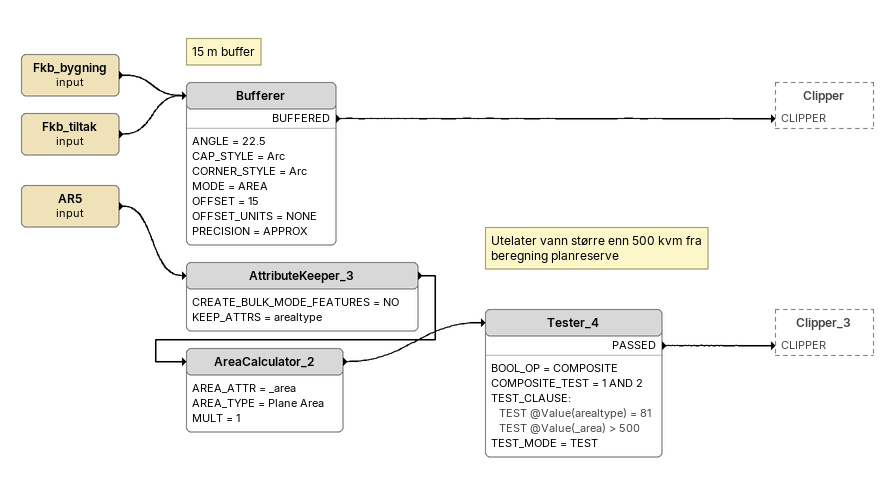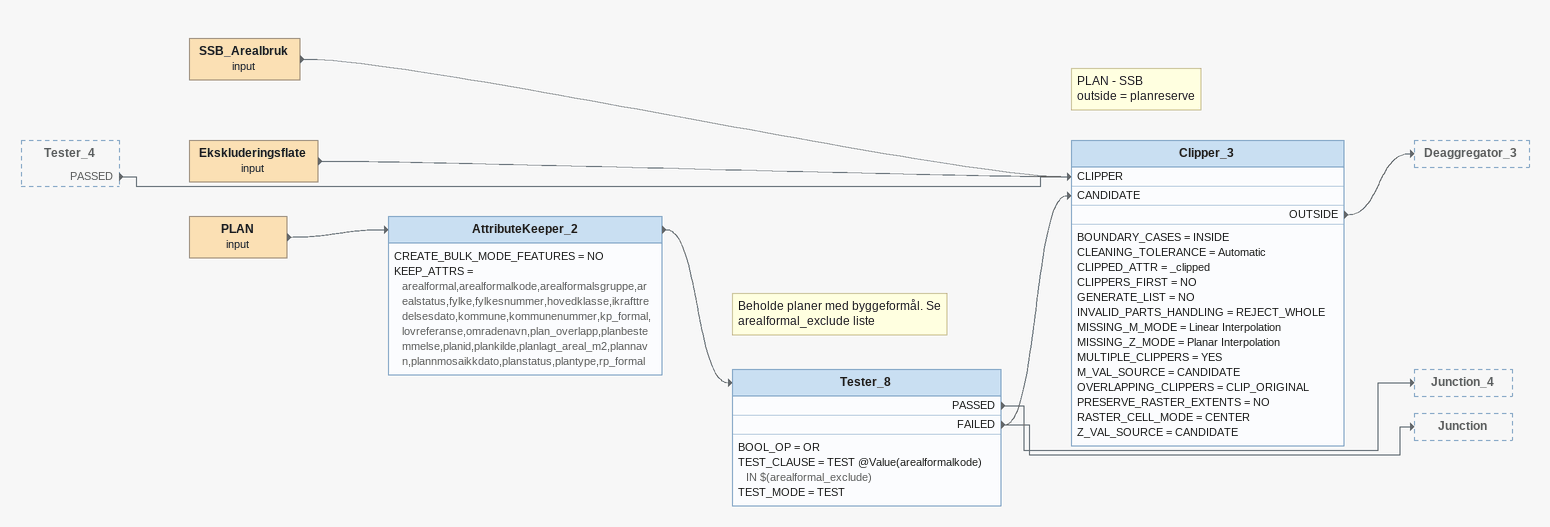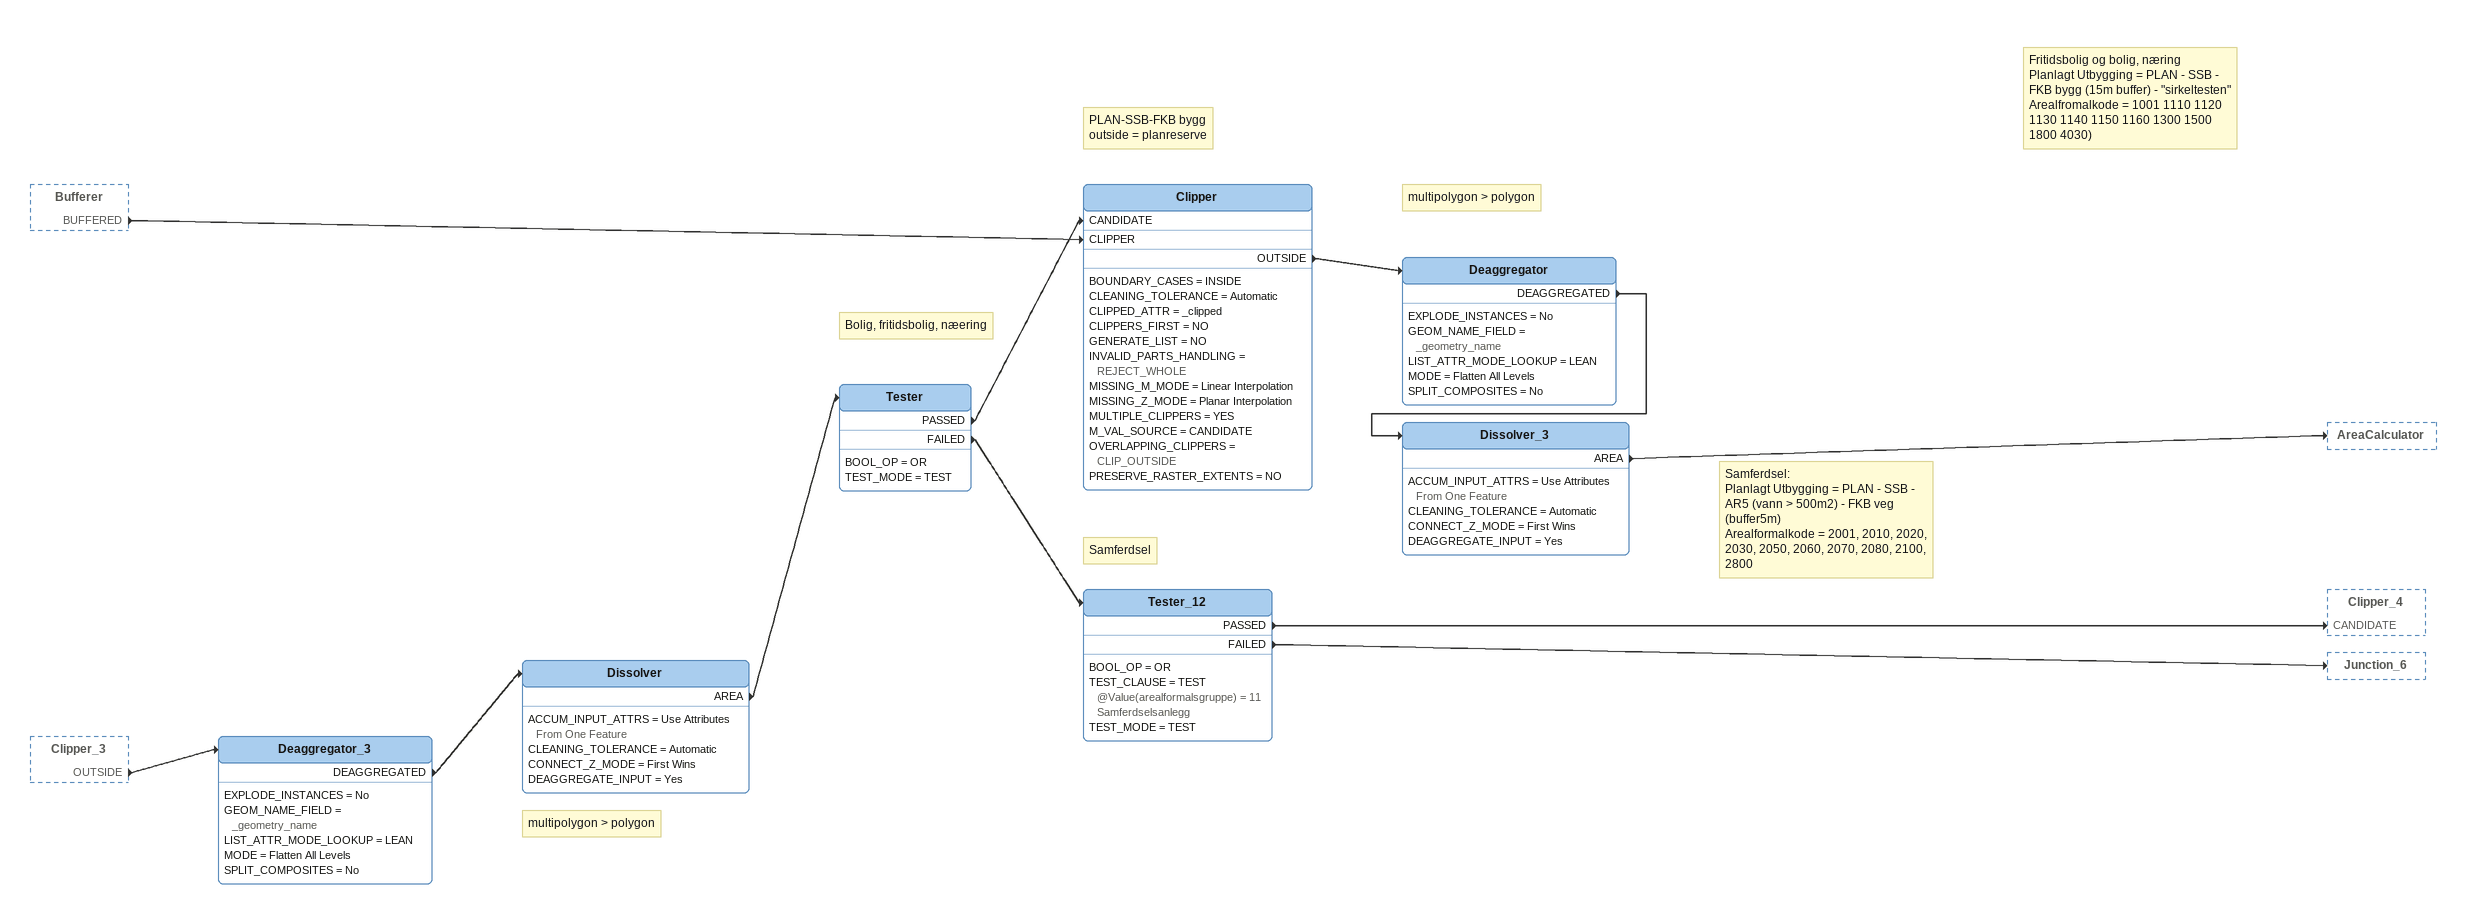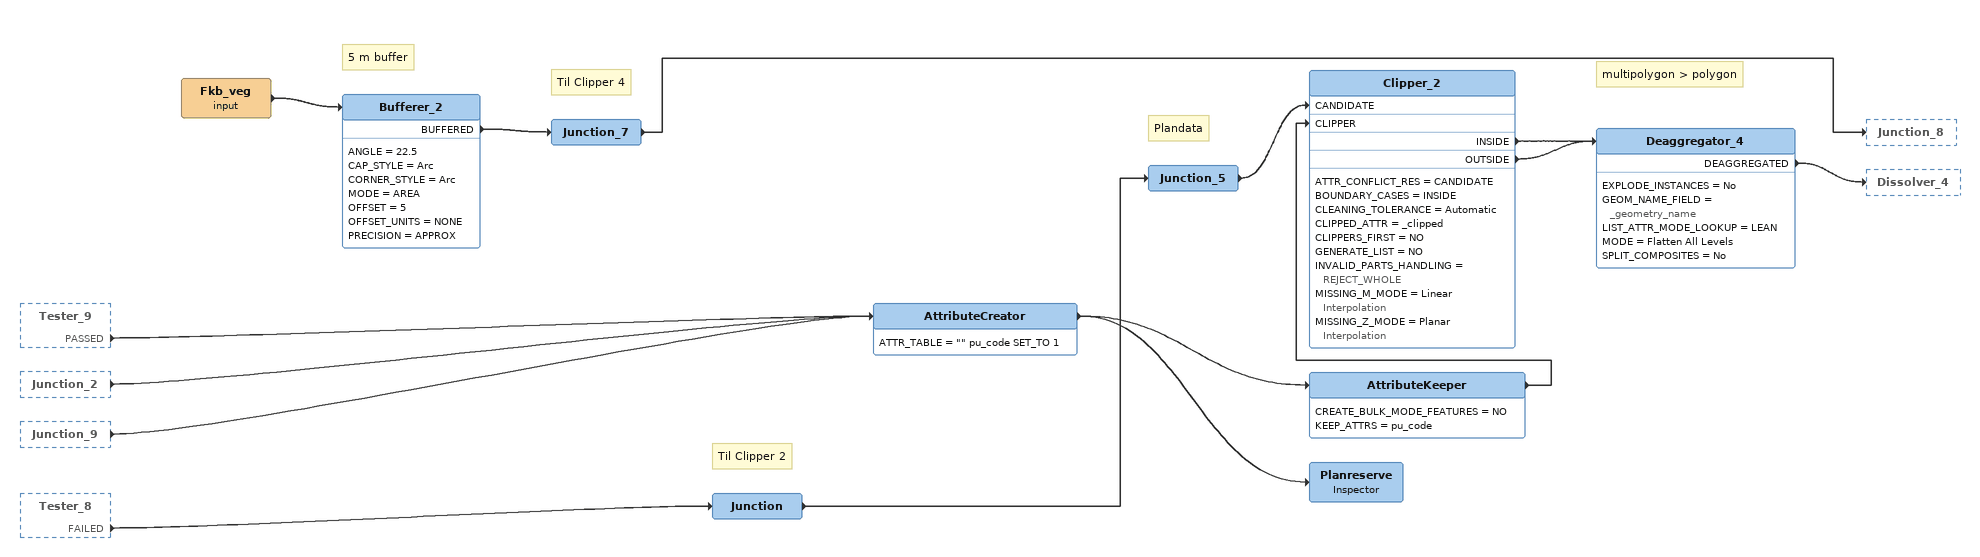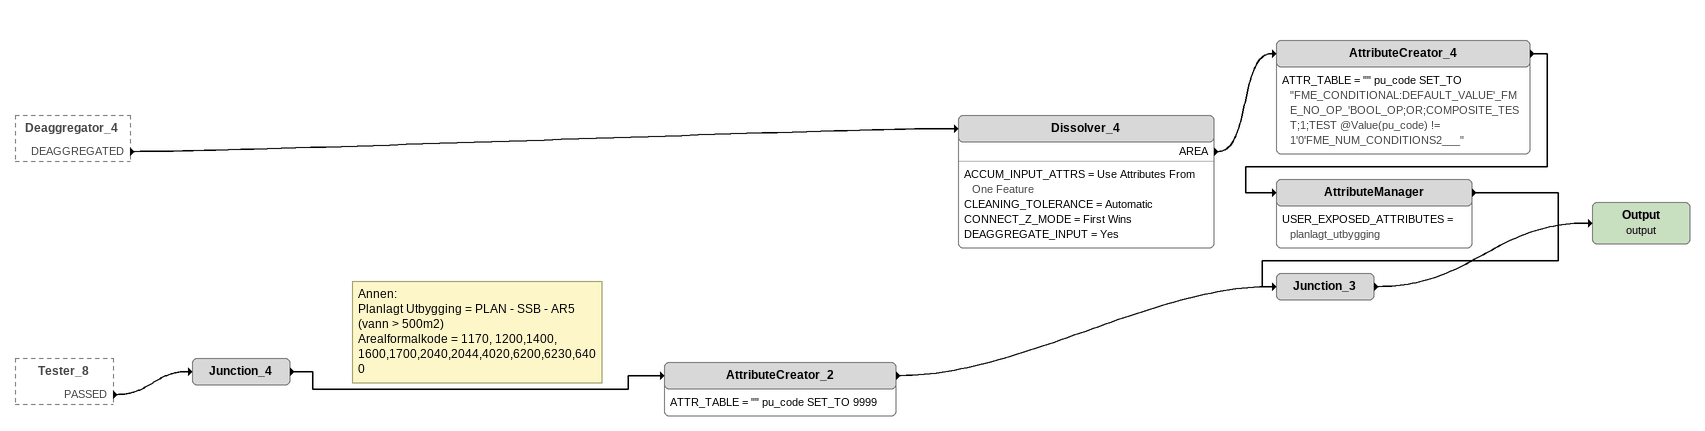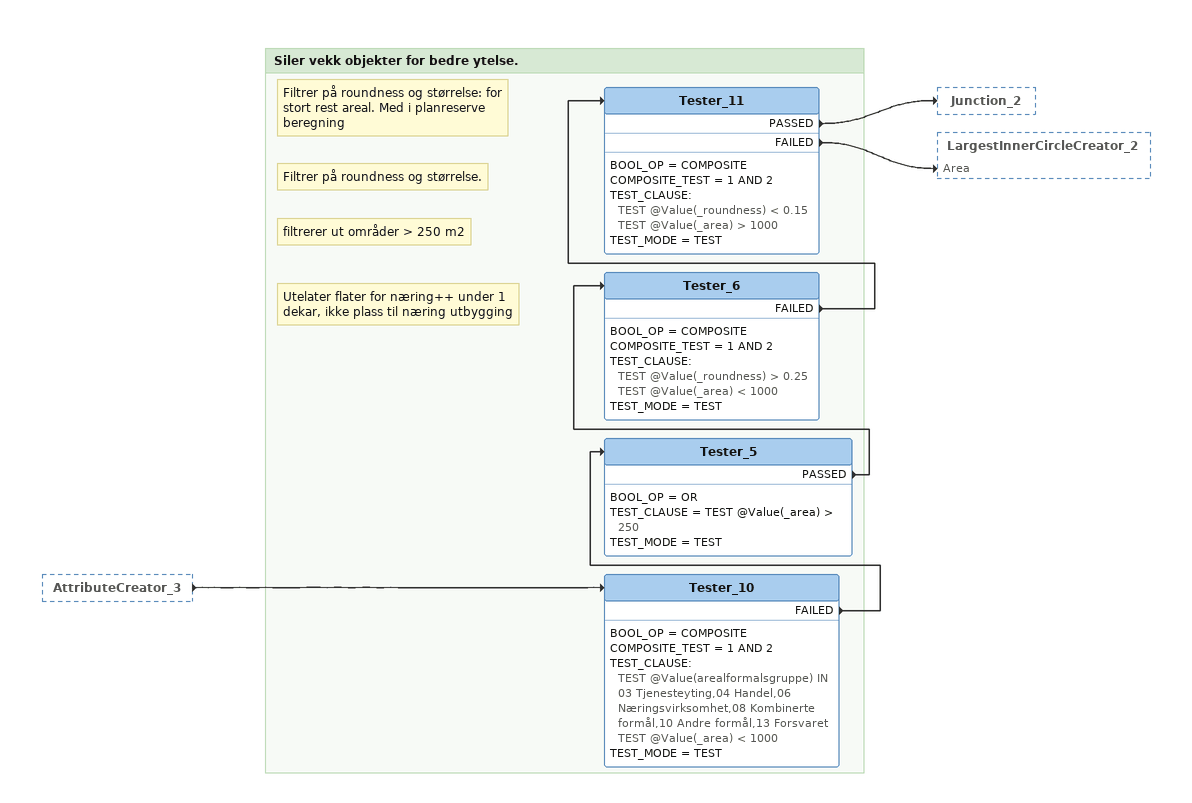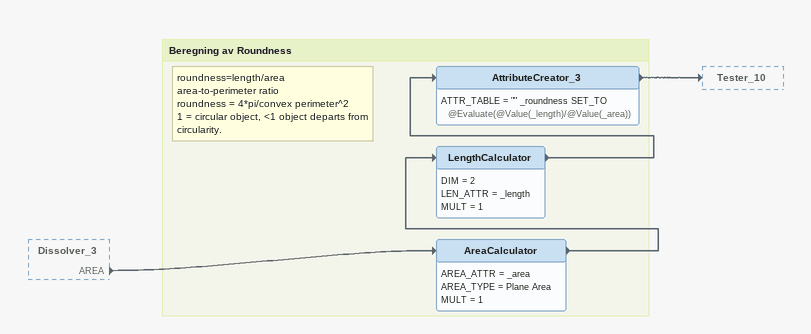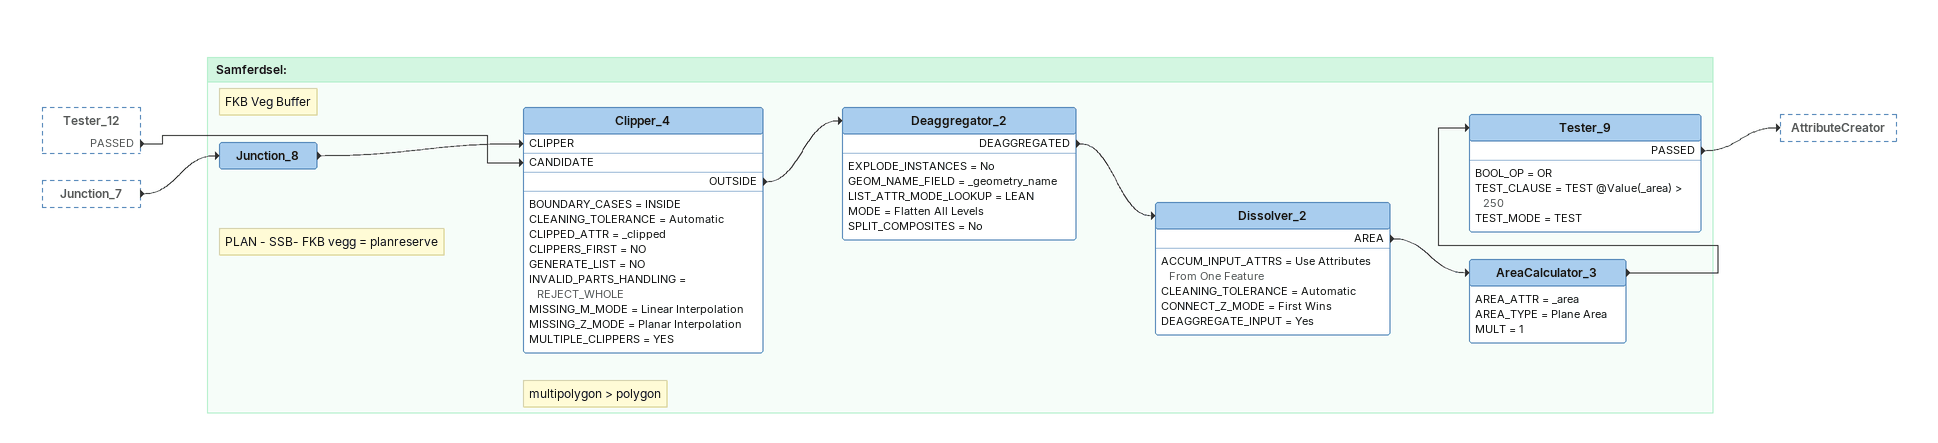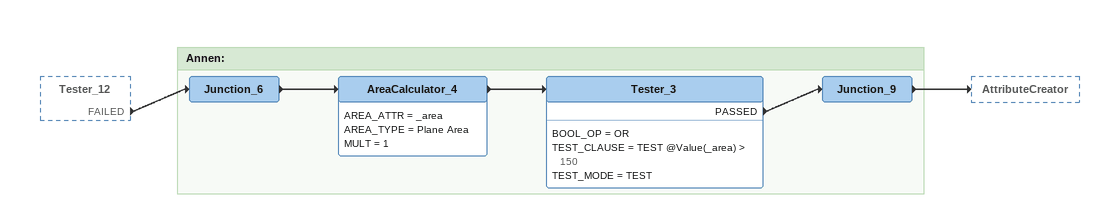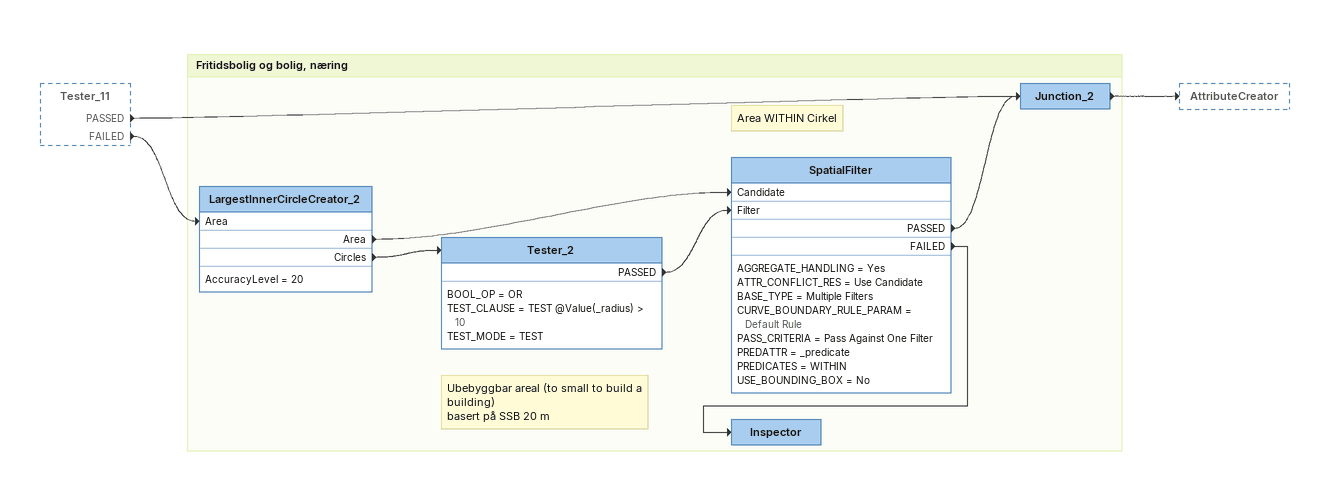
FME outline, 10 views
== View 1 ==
Fkb_bygning (input)
    -> Bufferer
Fkb_tiltak (input)
    -> Bufferer
Note: 15 m buffer
Bufferer
    ANGLE = 22.5
    CAP_STYLE = Arc
    CORNER_STYLE = Arc
    MODE = AREA
    OFFSET = 15
    OFFSET_UNITS = NONE
    PRECISION = APPROX
    BUFFERED -> Clipper [CLIPPER]
AR5 (input)
    -> AttributeKeeper_3
AttributeKeeper_3
    CREATE_BULK_MODE_FEATURES = NO
    KEEP_ATTRS = arealtype
    -> AreaCalculator_2
AreaCalculator_2
    AREA_ATTR = _area
    AREA_TYPE = Plane Area
    MULT = 1
    -> Tester_4
Note: Utelater vann større enn 500 kvm fra beregning planreserve
Tester_4
    BOOL_OP = COMPOSITE
    COMPOSITE_TEST = 1 AND 2
    TEST_CLAUSE:
      TEST @Value(arealtype) = 81
      TEST @Value(_area) > 500
    TEST_MODE = TEST
    PASSED -> Clipper_3 [CLIPPER]

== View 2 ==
Tester_4 [outside]
    PASSED -> Clipper_3 [CLIPPER]
SSB_Arealbruk (input)
    -> Clipper_3 [CLIPPER]
Ekskluderingsflate (input)
    -> Clipper_3 [CLIPPER]
PLAN (input)
    -> AttributeKeeper_2
AttributeKeeper_2
    CREATE_BULK_MODE_FEATURES = NO
    KEEP_ATTRS = arealformal,arealformalkode,arealformalsgruppe,arealstatus,fylke,fylkesnummer,hovedklasse,ikrafttredelsesdato,kommune,kommunenummer,kp_formal,lovreferanse,omradenavn,plan_overlapp,planbestemmelse,planid,plankilde,planlagt_areal_m2,plannavn,plannmosaikkdato,planstatus,plantype,rp_formal
    -> Tester_8
Note: Beholde planer med byggeformål. Se arealformal_exclude liste
Tester_8
    BOOL_OP = OR
    TEST_CLAUSE = TEST @Value(arealformalkode) IN $(arealformal_exclude)
    TEST_MODE = TEST
    PASSED -> Junction_4
    FAILED -> Clipper_3 [CANDIDATE]
    FAILED -> Junction
Note: PLAN - SSB / outside = planreserve
Clipper_3
    BOUNDARY_CASES = INSIDE
    CLEANING_TOLERANCE = Automatic
    CLIPPED_ATTR = _clipped
    CLIPPERS_FIRST = NO
    GENERATE_LIST = NO
    INVALID_PARTS_HANDLING = REJECT_WHOLE
    MISSING_M_MODE = Linear Interpolation
    MISSING_Z_MODE = Planar Interpolation
    MULTIPLE_CLIPPERS = YES
    M_VAL_SOURCE = CANDIDATE
    OVERLAPPING_CLIPPERS = CLIP_ORIGINAL
    PRESERVE_RASTER_EXTENTS = NO
    RASTER_CELL_MODE = CENTER
    Z_VAL_SOURCE = CANDIDATE
    OUTSIDE -> Deaggregator_3

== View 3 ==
Bufferer [outside]
    BUFFERED -> Clipper [CLIPPER]
Clipper_3 [outside]
    OUTSIDE -> Deaggregator_3
Note: multipolygon > polygon
Deaggregator_3
    EXPLODE_INSTANCES = No
    GEOM_NAME_FIELD = _geometry_name
    LIST_ATTR_MODE_LOOKUP = LEAN
    MODE = Flatten All Levels
    SPLIT_COMPOSITES = No
    DEAGGREGATED -> Dissolver
Dissolver
    ACCUM_INPUT_ATTRS = Use Attributes From One Feature
    CLEANING_TOLERANCE = Automatic
    CONNECT_Z_MODE = First Wins
    DEAGGREGATE_INPUT = Yes
    AREA -> Tester
Note: Bolig, fritidsbolig, næering
Tester
    BOOL_OP = OR
    TEST_MODE = TEST
    PASSED -> Clipper [CANDIDATE]
    FAILED -> Tester_12
Note: PLAN-SSB-FKB bygg / outside = planreserve
Clipper
    BOUNDARY_CASES = INSIDE
    CLEANING_TOLERANCE = Automatic
    CLIPPED_ATTR = _clipped
    CLIPPERS_FIRST = NO
    GENERATE_LIST = NO
    INVALID_PARTS_HANDLING = REJECT_WHOLE
    MISSING_M_MODE = Linear Interpolation
    MISSING_Z_MODE = Planar Interpolation
    MULTIPLE_CLIPPERS = YES
    M_VAL_SOURCE = CANDIDATE
    OVERLAPPING_CLIPPERS = CLIP_OUTSIDE
    PRESERVE_RASTER_EXTENTS = NO
    OUTSIDE -> Deaggregator
Note: multipolygon > polygon
Note: Fritidsbolig og bolig, næring / Planlagt Utbygging = PLAN - SSB - FKB bygg (15m buffer) - "sirkeltesten" / Arealfromalkode = 1001 1110 1120 1130 1140 1150 1160 1300 1500 1800 4030)
Deaggregator
    EXPLODE_INSTANCES = No
    GEOM_NAME_FIELD = _geometry_name
    LIST_ATTR_MODE_LOOKUP = LEAN
    MODE = Flatten All Levels
    SPLIT_COMPOSITES = No
    DEAGGREGATED -> Dissolver_3
Note: Samferdsel: / Planlagt Utbygging = PLAN - SSB - AR5 (vann > 500m2) - FKB veg (buffer5m) / Arealformalkode = 2001, 2010, 2020, 2030, 2050, 2060, 2070, 2080, 2100, 2800
Dissolver_3
    ACCUM_INPUT_ATTRS = Use Attributes From One Feature
    CLEANING_TOLERANCE = Automatic
    CONNECT_Z_MODE = First Wins
    DEAGGREGATE_INPUT = Yes
    AREA -> AreaCalculator
Note: Samferdsel
Tester_12
    BOOL_OP = OR
    TEST_CLAUSE = TEST @Value(arealformalsgruppe) = 11 Samferdselsanlegg
    TEST_MODE = TEST
    PASSED -> Clipper_4 [CANDIDATE]
    FAILED -> Junction_6

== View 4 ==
Tester_9 [outside]
    PASSED -> AttributeCreator
Junction_2 [outside]
    -> AttributeCreator
Junction_9 [outside]
    -> AttributeCreator
Tester_8 [outside]
    FAILED -> Junction
Fkb_veg (input)
    -> Bufferer_2
Note: 5 m buffer
Bufferer_2
    ANGLE = 22.5
    CAP_STYLE = Arc
    CORNER_STYLE = Arc
    MODE = AREA
    OFFSET = 5
    OFFSET_UNITS = NONE
    PRECISION = APPROX
    BUFFERED -> Junction_7
Note: Til Clipper 4
Junction_7
    -> Junction_8
AttributeCreator
    ATTR_TABLE = "" pu_code SET_TO 1
    -> Planreserve
    -> AttributeKeeper
AttributeKeeper
    CREATE_BULK_MODE_FEATURES = NO
    KEEP_ATTRS = pu_code
    -> Clipper_2 [CLIPPER]
Planreserve: Inspector
Note: Til Clipper 2
Junction
    -> Junction_5
Note: Plandata
Junction_5
    -> Clipper_2 [CANDIDATE]
Clipper_2
    ATTR_CONFLICT_RES = CANDIDATE
    BOUNDARY_CASES = INSIDE
    CLEANING_TOLERANCE = Automatic
    CLIPPED_ATTR = _clipped
    CLIPPERS_FIRST = NO
    GENERATE_LIST = NO
    INVALID_PARTS_HANDLING = REJECT_WHOLE
    MISSING_M_MODE = Linear Interpolation
    MISSING_Z_MODE = Planar Interpolation
    INSIDE -> Deaggregator_4
    OUTSIDE -> Deaggregator_4
Note: multipolygon > polygon
Deaggregator_4
    EXPLODE_INSTANCES = No
    GEOM_NAME_FIELD = _geometry_name
    LIST_ATTR_MODE_LOOKUP = LEAN
    MODE = Flatten All Levels
    SPLIT_COMPOSITES = No
    DEAGGREGATED -> Dissolver_4

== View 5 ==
Deaggregator_4 [outside]
    DEAGGREGATED -> Dissolver_4
Tester_8 [outside]
    PASSED -> Junction_4
Dissolver_4
    ACCUM_INPUT_ATTRS = Use Attributes From One Feature
    CLEANING_TOLERANCE = Automatic
    CONNECT_Z_MODE = First Wins
    DEAGGREGATE_INPUT = Yes
    AREA -> AttributeCreator_4
AttributeCreator_4
    ATTR_TABLE = "" pu_code SET_TO "FME_CONDITIONAL:DEFAULT_VALUE'_FME_NO_OP_'BOOL_OP;OR;COMPOSITE_TEST;1;TEST @Value(pu_code) != 1'0'FME_NUM_CONDITIONS2___"
    -> AttributeManager
AttributeManager
    USER_EXPOSED_ATTRIBUTES = planlagt_utbygging
    -> Junction_3
Note: Annen: / Planlagt Utbygging = PLAN - SSB - AR5 (vann > 500m2) / Arealformalkode = 1170, 1200,1400, 1600,1700,2040,2044,4020,6200,6230,6400
Junction_4
    -> AttributeCreator_2
AttributeCreator_2
    ATTR_TABLE = "" pu_code SET_TO 9999
    -> Junction_3
Junction_3
    -> Output (output)
Output (output)

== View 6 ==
AttributeCreator_3 [outside]
    -> Tester_10

Bookmark: Siler vekk objekter for bedre ytelse.
Note: Utelater flater for næring++ under 1 dekar, ikke plass til næring utbygging
Tester_10
    BOOL_OP = COMPOSITE
    COMPOSITE_TEST = 1 AND 2
    TEST_CLAUSE:
      TEST @Value(arealformalsgruppe) IN 03 Tjenesteyting,04 Handel,06 Næringsvirksomhet,08 Kombinerte formål,10 Andre formål,13 Forsvaret
      TEST @Value(_area) < 1000
    TEST_MODE = TEST
    FAILED -> Tester_5
Note: filtrerer ut områder > 250 m2
Tester_5
    BOOL_OP = OR
    TEST_CLAUSE = TEST @Value(_area) > 250
    TEST_MODE = TEST
    PASSED -> Tester_6
Note: Filtrer på roundness og størrelse.
Tester_6
    BOOL_OP = COMPOSITE
    COMPOSITE_TEST = 1 AND 2
    TEST_CLAUSE:
      TEST @Value(_roundness) > 0.25
      TEST @Value(_area) < 1000
    TEST_MODE = TEST
    FAILED -> Tester_11
Note: Filtrer på roundness og størrelse: for stort rest areal. Med i planreserve beregning
Tester_11
    BOOL_OP = COMPOSITE
    COMPOSITE_TEST = 1 AND 2
    TEST_CLAUSE:
      TEST @Value(_roundness) < 0.15
      TEST @Value(_area) > 1000
    TEST_MODE = TEST
    PASSED -> Junction_2
    FAILED -> LargestInnerCircleCreator_2 [Area]

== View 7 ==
Dissolver_3 [outside]
    AREA -> AreaCalculator

Bookmark: Beregning av Roundness
AreaCalculator
    AREA_ATTR = _area
    AREA_TYPE = Plane Area
    MULT = 1
    -> LengthCalculator
LengthCalculator
    DIM = 2
    LEN_ATTR = _length
    MULT = 1
    -> AttributeCreator_3
Note: roundness=length/area / area-to-perimeter ratio / roundness = 4*pi/convex perimeter^2 / 1 = circular object, <1 object departs from circularity.
AttributeCreator_3
    ATTR_TABLE = "" _roundness SET_TO @Evaluate(@Value(_length)/@Value(_area))
    -> Tester_10

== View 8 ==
Tester_12 [outside]
    PASSED -> Clipper_4 [CANDIDATE]
Junction_7 [outside]
    -> Junction_8

Bookmark: Samferdsel:
Note: FKB Veg Buffer
Junction_8
    -> Clipper_4 [CLIPPER]
Note: PLAN - SSB- FKB vegg = planreserve
Clipper_4
    BOUNDARY_CASES = INSIDE
    CLEANING_TOLERANCE = Automatic
    CLIPPED_ATTR = _clipped
    CLIPPERS_FIRST = NO
    GENERATE_LIST = NO
    INVALID_PARTS_HANDLING = REJECT_WHOLE
    MISSING_M_MODE = Linear Interpolation
    MISSING_Z_MODE = Planar Interpolation
    MULTIPLE_CLIPPERS = YES
    OUTSIDE -> Deaggregator_2
Note: multipolygon > polygon
Deaggregator_2
    EXPLODE_INSTANCES = No
    GEOM_NAME_FIELD = _geometry_name
    LIST_ATTR_MODE_LOOKUP = LEAN
    MODE = Flatten All Levels
    SPLIT_COMPOSITES = No
    DEAGGREGATED -> Dissolver_2
Dissolver_2
    ACCUM_INPUT_ATTRS = Use Attributes From One Feature
    CLEANING_TOLERANCE = Automatic
    CONNECT_Z_MODE = First Wins
    DEAGGREGATE_INPUT = Yes
    AREA -> AreaCalculator_3
AreaCalculator_3
    AREA_ATTR = _area
    AREA_TYPE = Plane Area
    MULT = 1
    -> Tester_9
Tester_9
    BOOL_OP = OR
    TEST_CLAUSE = TEST @Value(_area) > 250
    TEST_MODE = TEST
    PASSED -> AttributeCreator

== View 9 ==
Tester_12 [outside]
    FAILED -> Junction_6

Bookmark: Annen:
Junction_6
    -> AreaCalculator_4
AreaCalculator_4
    AREA_ATTR = _area
    AREA_TYPE = Plane Area
    MULT = 1
    -> Tester_3
Tester_3
    BOOL_OP = OR
    TEST_CLAUSE = TEST @Value(_area) > 150
    TEST_MODE = TEST
    PASSED -> Junction_9
Junction_9
    -> AttributeCreator

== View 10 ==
Tester_11 [outside]
    PASSED -> Junction_2
    FAILED -> LargestInnerCircleCreator_2 [Area]

Bookmark: Fritidsbolig og bolig, næring
LargestInnerCircleCreator_2
    AccuracyLevel = 20
    Area -> SpatialFilter [Candidate]
    Circles -> Tester_2
Tester_2
    BOOL_OP = OR
    TEST_CLAUSE = TEST @Value(_radius) > 10
    TEST_MODE = TEST
    PASSED -> SpatialFilter [Filter]
Note: Area WITHIN Cirkel
SpatialFilter
    AGGREGATE_HANDLING = Yes
    ATTR_CONFLICT_RES = Use Candidate
    BASE_TYPE = Multiple Filters
    CURVE_BOUNDARY_RULE_PARAM = Default Rule
    PASS_CRITERIA = Pass Against One Filter
    PREDATTR = _predicate
    PREDICATES = WITHIN
    USE_BOUNDING_BOX = No
    PASSED -> Junction_2
    FAILED -> Inspector
Junction_2
    -> AttributeCreator
Note: Ubebyggbar areal (to small to build a building) / basert på SSB 20 m
Inspector
